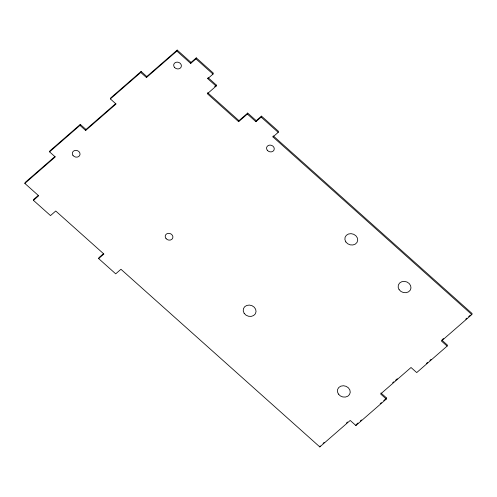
<?xml version="1.0" encoding="UTF-8"?>
<svg xmlns="http://www.w3.org/2000/svg" width="497" height="497" viewBox="0 0 497 497"><rect width="100%" height="100%" fill="white"/><g stroke="black" fill="none" stroke-linecap="round" stroke-linejoin="round"><path stroke-width="0.75" d="M103.637 253.551L98.978 257.608L98.648 258.589L115.708 273.835L120.945 269.268L319.807 446.921L320.136 445.939M98.648 258.589L103.892 254.029L55.745 211.014L50.501 215.58L33.442 200.341L38.685 195.775L24.85 183.418L25.179 182.43L55.005 156.462M24.85 183.418L55.26 156.934L49.576 151.858L49.905 150.871L80.297 124.405L85.987 129.487L85.658 130.475L79.967 125.393L80.297 124.405M33.442 200.341L33.777 199.353L38.437 195.296M85.658 130.475L116.056 104.003L110.371 98.922L110.701 97.94L141.105 71.469L146.789 76.544L146.46 77.532L140.775 72.456L141.105 71.469M176.864 51.061L177.193 50.079L191.028 62.436L190.699 63.423L176.864 51.061L146.46 77.532M190.699 63.423L195.942 58.863L196.272 57.876L213.331 73.115L213.002 74.103L207.758 78.663L216.102 86.124L207.367 93.728L238.635 121.666L247.369 114.055L247.705 113.067L256.235 120.69L255.899 121.678L247.369 114.055M207.758 78.663L208.088 77.681L216.437 85.136L216.102 86.124M207.367 93.728L207.696 92.74L238.964 120.678L238.635 121.666M255.899 121.678L261.142 117.112L261.472 116.124L278.531 131.363L278.202 132.351L272.959 136.917L471.821 314.564L441.429 341.029L447.114 346.111L416.716 372.582L411.019 367.5L380.615 393.978L386.312 399.054L355.908 425.531L350.211 420.45L319.807 446.921M272.959 136.917L273.288 135.929L472.15 313.576L471.821 314.564M355.908 425.531L356.237 424.544M447.114 346.111L447.443 345.123L441.758 340.041M386.312 399.054L386.641 398.066L380.957 392.984M49.576 151.858L79.967 125.393M110.371 98.922L140.775 72.456M85.987 129.487L115.801 103.525M146.789 76.544L177.193 50.079M191.028 62.436L196.272 57.876M214.685 86.658L216.437 85.136M238.964 120.678L247.705 113.067M256.235 120.69L261.472 116.124M323.056 443.392L324.23 442.373M346.452 423.028L347.62 422.009M392.649 382.802L393.817 381.789M395.569 380.261L397.327 378.733M442.342 339.532L443.51 338.513M465.72 319.18L466.888 318.161M468.646 316.632L470.398 315.104M356.821 424.034L357.989 423.015M360.331 420.978L361.499 419.959M380.211 403.67L381.379 402.651M383.721 400.613L386.641 398.066M426.395 363.45L427.569 362.431M429.905 360.393L431.073 359.374M195.942 58.863L213.002 74.103M261.142 117.112L278.202 132.351M72.91 155.294A3.92 3.355 18.5 0 0 79.601 155.642A3.92 3.355 18.5 0 0 76.053 150.355A3.92 3.355 18.5 0 0 72.91 155.294M166.066 238.641A3.92 3.355 18.5 0 0 172.676 238.243A3.92 3.355 18.5 0 0 168.44 233.329A3.92 3.355 18.5 0 0 166.066 238.641M267.28 150.243A3.92 3.355 18.5 0 0 273.94 150.175A3.92 3.355 18.5 0 0 269.995 145.087A3.92 3.355 18.5 0 0 267.28 150.243M174.416 67.288A3.92 3.355 18.5 0 0 181.07 67.188A3.92 3.355 18.5 0 0 177.1 62.113A3.92 3.355 18.5 0 0 174.416 67.288M345.837 241.933A6.536 5.604 18.6 0 0 356.989 242.455A6.536 5.604 18.6 0 0 351.031 233.652A6.536 5.604 18.6 0 0 345.837 241.933M244.17 313.346A6.536 5.604 18.6 0 0 255.321 313.874A6.536 5.604 18.6 0 0 249.357 305.071A6.536 5.604 18.6 0 0 244.17 313.346M338.395 394.065A6.536 5.604 18.6 0 0 349.546 394.5A6.536 5.604 18.6 0 0 343.495 385.74A6.536 5.604 18.6 0 0 338.395 394.065M399.103 289.645A6.536 5.604 18.6 0 0 410.255 290.173A6.536 5.604 18.6 0 0 404.297 281.37A6.536 5.604 18.6 0 0 399.103 289.645"/></g></svg>
